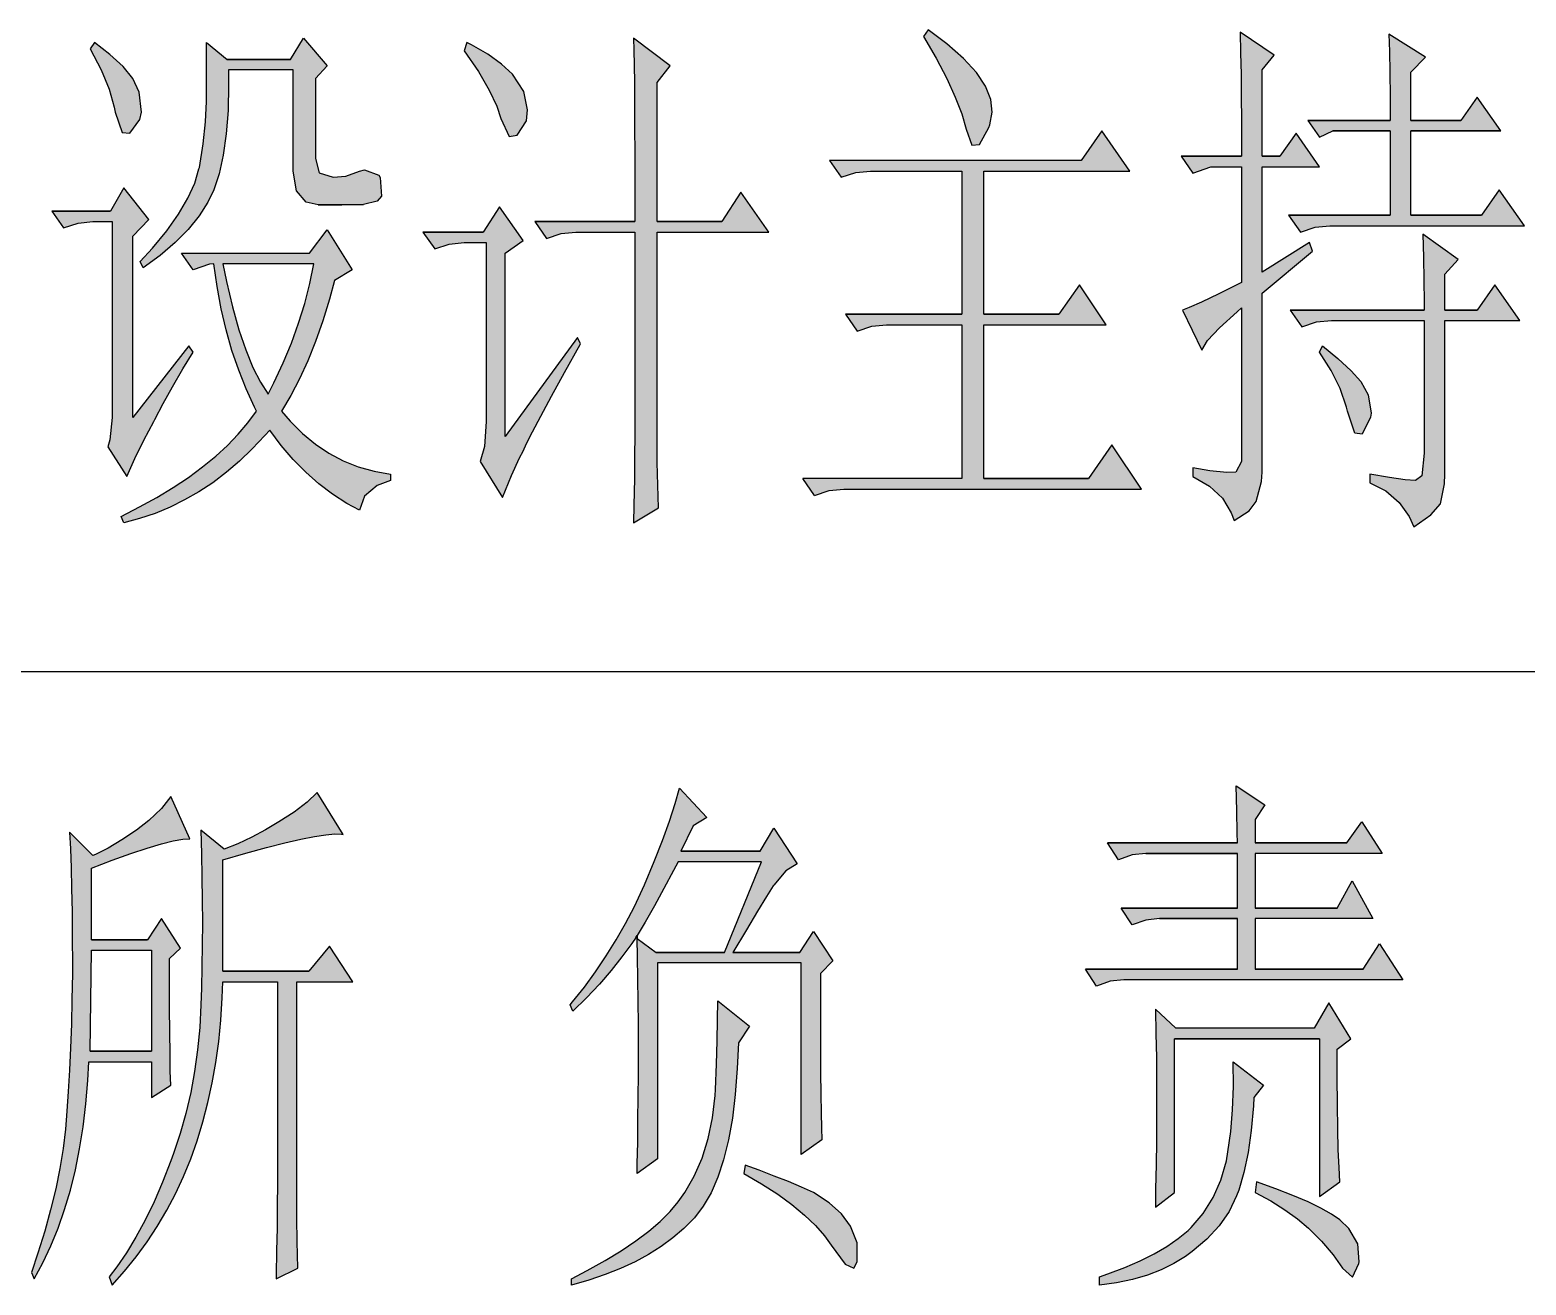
# Model space of a CAD drawing. Extents: x 575917 to 733065, y -270021 to -228021.
# Drawn here: x 716665 to 717731, y -266758 to -265864 of the extents above; entities that cross this region are included whole.
import ezdxf

# ---------------------------------------------------------------- set-up
doc = ezdxf.new("R2010")
doc.units = 0
doc.header["$LTSCALE"] = 1000
doc.header["$MEASUREMENT"] = 0
doc.layers.add('1', color=3, linetype='CONTINUOUS')

msp = doc.modelspace()

# ---------------------------------------------------------------- hatches: boundary and pattern name
at = {"layer": '1'}
h = msp.add_hatch(color=256, dxfattribs=at)
h.paths.add_polyline_path([(716743.2, -265908.6), (716738.5, -265898.7), (716731.6, -265890.3), (716722.3, -265881.7), (716711.3, -265873.2), (716708.2, -265877.7), (716716, -265892.7), (716721.8, -265906.5), (716725.4, -265919.2), (716726, -265922.7), (716730.9, -265937.2), (716736.5, -265937.7), (716743.6, -265927.9), (716744.8, -265922.7)])
h.paths.add_polyline_path([(716723.9, -266140.2), (716722.2, -266156.1), (716720.7, -266161.2), (716734.4, -266182.2), (716740.1, -266169.5), (716746.5, -266156.4), (716753.5, -266143), (716754.3, -266141.7), (716760.1, -266130.4), (716766.8, -266118.4), (716774.3, -266105.5), (716781.6, -266093.7), (716778.4, -266089.2), (716738.5, -266140.2), (716738.5, -266011.2), (716750.1, -265999.2), (716732.3, -265976.7), (716722.8, -265993.2), (716680.9, -265993.2), (716689.3, -266005.2), (716699.7, -266001.8), (716710.2, -266000.7), (716723.9, -266000.7)])
h.paths.add_polyline_path([(716785.9, -265962.6), (716782.7, -265973.4), (716777.8, -265984.1), (716771.1, -265995.4), (716762.7, -266007.3), (716752.5, -266019.7), (716743.8, -266029.2), (716745.9, -266033.7), (716758.1, -266024.8), (716768.8, -266015.7), (716778, -266006.3), (716785.8, -265996.7), (716792.1, -265986.8), (716796.3, -265978.2), (716800, -265966.6), (716802.9, -265953.3), (716805, -265938.3), (716806.4, -265921.7), (716806.8, -265903.4), (716806.7, -265892.7), (716852.9, -265892.7), (716852.9, -265964.8), (716855.2, -265978.8), (716862, -265986.8), (716870.7, -265988.7), (716903, -265988.6), (716912.6, -265986.1), (716915.8, -265982.7), (716914.7, -265969.4), (716913.7, -265967.7), (716903.5, -265963.8), (716900.1, -265964.8), (716890.2, -265968.4), (716881.2, -265969.2), (716871.3, -265966), (716868.6, -265955.7), (716868.6, -265898.7), (716877, -265889.7), (716860.2, -265870.2), (716850.8, -265885.2), (716805.7, -265885.2), (716791, -265873.2), (716791, -265889.2), (716791, -265905.3), (716791, -265915.2), (716790.4, -265929.6), (716788.8, -265945.3)])
h.paths.add_polyline_path([(716878.7, -266055.9), (716882.2, -266042.7), (716894.9, -266035.2), (716877, -266006.7), (716864.4, -266023.2), (716773.2, -266023.2), (716781.6, -266035.2), (716793.2, -266031), (716796.3, -266030.7), (716798.6, -266047), (716801.5, -266062.8), (716805, -266077.9), (716809.1, -266092.5), (716814, -266106.5), (716819.3, -266119.9), (716825.2, -266132.8), (716826.7, -266135.7), (716820.6, -266144), (716813.7, -266152.2), (716806, -266160.1), (716797.6, -266167.9), (716788.3, -266175.4), (716778.3, -266182.9), (716767.4, -266190.1), (716755.8, -266197.2), (716743.3, -266204), (716730.2, -266210.7), (716732.3, -266215.2), (716743.4, -266212.3), (716754.4, -266208.6), (716765.1, -266204.2), (716775.4, -266199), (716785.6, -266193.2), (716795.5, -266186.7), (716805.2, -266179.3), (716814.6, -266171.3), (716823.7, -266162.6), (716832.7, -266153.1), (716836.1, -266149.2), (716844.3, -266160.1), (716852.8, -266170.1), (716861.7, -266179.3), (716871.1, -266187.6), (716880.9, -266194.9), (716891.1, -266201.4), (716900.1, -266206.2), (716903.6, -266196.3), (716912.6, -266188.8), (716922.1, -266185.2), (716922.1, -266180.7), (716910.4, -266178.6), (716899.2, -266175.4), (716888.5, -266171.1), (716878.3, -266165.7), (716868.6, -266159.2), (716859.4, -266151.6), (716850.6, -266142.8), (716844.5, -266135.7), (716851.1, -266124.7), (716857.4, -266112.7), (716863.2, -266099.9), (716868.7, -266086.1), (716873.9, -266071.4)])
h.paths.add_polyline_path([(716856.7, -266073.1), (716851.5, -266087.2), (716845.7, -266101.4), (716839.1, -266115.5), (716835, -266123.7), (716829.5, -266115.1), (716824.1, -266104.6), (716819.1, -266092.1), (716814.2, -266077.8), (716809.6, -266061.5), (716805.2, -266043.4), (716802.6, -266030.7), (716867.6, -266030.7), (716864.7, -266044.8), (716861, -266059)], flags=16)
h.paths.add_polyline_path([(717001.1, -265888.5), (716991.4, -265881.5), (716979.8, -265874.8), (716976.6, -265873.2), (716974.5, -265879.2), (716984.7, -265893.9), (716992.5, -265907), (716997.9, -265918.5), (717000.8, -265927.3), (717006.7, -265940.1), (717012.3, -265939.2), (717018.9, -265928.9), (717019.7, -265921.2), (717017, -265908), (717009.1, -265895.7)])
h.paths.add_polyline_path([(716990.3, -266015.7), (716990.3, -266143.2), (716989.1, -266161), (716986, -266171.7), (717001.8, -266197.2), (717008.3, -266181.5), (717014.1, -266168.9), (717016.5, -266164.2), (717019.1, -266158.8), (717023.3, -266150.4), (717029.3, -266139.2), (717036.9, -266125.1), (717046.1, -266108.1), (717057.2, -266088.2), (717057.4, -266087.7), (717055.3, -266083.2), (717003.9, -266153.7), (717003.9, -266023.2), (717016.5, -266014.2), (716999.7, -265990.2), (716988.2, -266008.2), (716945.2, -266008.2), (716953.6, -266020.2), (716964, -266016.8), (716974.5, -266015.7)])
h.paths.add_polyline_path([(717112, -265901.7), (717121.4, -265889.7), (717095.2, -265870.2), (717095.4, -265878.6), (717095.6, -265889.2), (717095.8, -265901.8), (717095.9, -265916.5), (717096, -265933.5), (717096.1, -265952.4), (717096.2, -265973.6), (717096.2, -265996.9), (717096.2, -266000.7), (717024.9, -266000.7), (717033.2, -266012.7), (717043.7, -266009.3), (717054.2, -266008.2), (717096.2, -266008.2), (717096.2, -266141.7), (717096.1, -266153.4), (717096, -266167.4), (717095.8, -266183.9), (717095.4, -266202.8), (717095.2, -266215.2), (717113, -266204.7), (717112.5, -266188.4), (717112.1, -266172.3), (717112, -266156.6), (717112, -266149.2), (717112, -266008.2), (717191.7, -266008.2), (717171.7, -265979.8), (717158.1, -266000.7), (717112, -266000.7)])
h.paths.add_polyline_path([(717329, -265924), (717332.2, -265934.8), (717336.2, -265946.2), (717341.6, -265945.8), (717348.3, -265933.6), (717348.9, -265931.7), (717350.6, -265922.9), (717349.6, -265913.8), (717345.8, -265904.3), (717339.4, -265894.6), (717330.2, -265884.5), (717318.4, -265874.2), (717305, -265864.2), (717301.7, -265868.8), (717310.7, -265884.4), (717318.3, -265898.8), (717324.3, -265912)])
h.paths.add_polyline_path([(717448.6, -265964.8), (717428.7, -265936.2), (717414, -265957.3), (717234.7, -265957.3), (717243, -265969.2), (717253.5, -265965.8), (717264, -265964.8), (717329.1, -265964.8), (717329.1, -266066.7), (717246.2, -266066.7), (717254.6, -266078.7), (717265, -266075.2), (717275.5, -266074.2), (717329.1, -266074.2), (717329.1, -266183.7), (717215.8, -266183.7), (717224.1, -266195.7), (717234.6, -266192.2), (717245.1, -266191.2), (717457, -266191.2), (717436, -266159.7), (717419.2, -266183.7), (717344.7, -266183.7), (717344.7, -266074.2), (717431.8, -266074.2), (717412.9, -266045.7), (717398.2, -266066.7), (717344.7, -266066.7), (717344.7, -265964.8)])
h.paths.add_polyline_path([(717543, -265892.7), (717551.4, -265882.2), (717527.3, -265865.7), (717527.6, -265880.6), (717527.9, -265896), (717528.1, -265911.8), (717528.2, -265928.2), (717528.3, -265945), (717528.3, -265954.2), (717485.3, -265954.2), (717493.7, -265966.2), (717506.3, -265961.7), (717528.3, -265961.7), (717528.3, -266044.2), (717512.1, -266052.2), (717499.7, -266058.2), (717491, -266062), (717486.3, -266063.7), (717500, -266092.2), (717504.1, -266085.4), (717512.5, -266076.3), (717525.2, -266064.9), (717528.3, -266062.2), (717528.3, -266171.7), (717524.1, -266179.2), (717517.7, -266179.5), (717505.8, -266178.2), (717493.7, -266176.2), (717493.7, -266182.2), (717505.5, -266189.1), (717514.6, -266197.7), (717521, -266208.1), (717523.1, -266213.7), (717533.7, -266206.8), (717538.8, -266200.2), (717542.6, -266185.9), (717543, -266179.2), (717543, -266051.7), (717578.7, -266021.7), (717576.6, -266015.7), (717543, -266036.7), (717543, -265961.7), (717583.9, -265961.7), (717567.1, -265937.7), (717555.6, -265954.2), (717543, -265954.2)])
h.paths.add_polyline_path([(717634.2, -265928.7), (717575.5, -265928.7), (717583.9, -265940.7), (717593.3, -265936.2), (717634.2, -265936.2), (717634.2, -265996.2), (717561.8, -265996.2), (717570.3, -266008.2), (717580.7, -266004.7), (717591.2, -266003.7), (717729.7, -266003.7), (717711.8, -265978.2), (717699.3, -265996.2), (717648.9, -265996.2), (717648.9, -265936.2), (717712.9, -265936.2), (717696.1, -265912.2), (717684.5, -265928.7), (717648.9, -265928.7), (717648.9, -265894.2), (717659.4, -265883.7), (717633.2, -265867.2), (717633.6, -265879.5), (717634, -265894.3), (717634.2, -265911.8)])
h.paths.add_polyline_path([(717673.1, -266071.2), (717726.5, -266071.2), (717708.7, -266045.7), (717696.1, -266063.7), (717673.1, -266063.7), (717673.1, -266038.2), (717682.5, -266027.7), (717657.3, -266009.7), (717657.8, -266026.4), (717658.2, -266042.4), (717658.3, -266058), (717658.3, -266063.7), (717562.9, -266063.7), (717571.3, -266075.7), (717581.7, -266072.2), (717592.3, -266071.2), (717658.3, -266071.2), (717658.3, -266165.7), (717656.7, -266181.9), (717652.1, -266185.2), (717644.9, -266184.6), (717633.6, -266183.1), (717619.6, -266180.7), (717619.6, -266186.7), (717631.1, -266192.6), (717640.5, -266200.7), (717647.6, -266210.8), (717651, -266218.2), (717663, -266209.6), (717669.9, -266201.9), (717672.8, -266187.6), (717673.1, -266180.7)])
h.paths.add_polyline_path([(717618.5, -266124), (717613.2, -266114.7), (717606.3, -266107), (717596.9, -266098.2), (717586, -266089.2), (717583.9, -266093.7), (717592.1, -266106.8), (717598.5, -266119.7), (717603, -266132.8), (717603.8, -266135.7), (717608.9, -266151.5), (717614.3, -266152.2), (717620.2, -266140.1), (717620.6, -266137.2)], flags=17)
h.paths.add_polyline_path([(717872.9, -265944.2), (717873.4, -265936.2), (717875.3, -265955.6), (717877.4, -265973.8), (717879.6, -265990.9), (717881.8, -266006.9), (717884.3, -266021.7), (717886.7, -266035.5), (717889.3, -266048.1), (717891.2, -266056.2), (717895.1, -266071.3), (717899.4, -266085.9), (717904.3, -266100.2), (717909.8, -266113.9), (717915.9, -266127.3), (717921.6, -266138.7), (717928.3, -266151.2), (717935.4, -266163.1), (717943, -266174.6), (717951.2, -266185.6), (717959.8, -266195.9), (717967.8, -266204.7), (717974.3, -266194.2), (717983.3, -266187.3), (717994.8, -266184), (717997.1, -266183.7), (717997.1, -266176.2), (717987.1, -266173.3), (717977.3, -266168.5), (717967.8, -266162), (717958.5, -266153.6), (717949.4, -266143.4), (717940.6, -266131.4), (717940.5, -266131.2), (717933.1, -266120.2), (717926.2, -266108.6), (717919.8, -266096.1), (717913.8, -266082.9), (717908.4, -266068.9), (717903.5, -266054.1), (717899, -266038.6), (717898.5, -266036.7), (717895.2, -266023.5), (717892.2, -266009.6), (717889.4, -265995.2), (717886.9, -265980.1), (717884.6, -265964.4), (717882.6, -265948.1), (717880.8, -265931.2), (717879.4, -265913.7), (717878.6, -265903.2), (717888.1, -265888.2), (717857.6, -265868.8), (717857.6, -265884.6), (717857.2, -265900.5), (717856.7, -265916.5), (717856, -265932.4), (717855.2, -265948.3), (717854.1, -265964.2), (717852.8, -265980.2), (717851.4, -265996.1), (717850.3, -266006.7), (717848.2, -266024.1), (717845.6, -266040.7), (717842.5, -266056.5), (717838.9, -266071.6), (717834.8, -266085.9), (717830.3, -266099.5), (717825.1, -266112.3), (717819.9, -266123.7), (717813.7, -266135.3), (717806.7, -266146.5), (717799.3, -266157.3), (717791.2, -266167.7), (717782.6, -266177.7), (717773.3, -266187.3), (717763.4, -266196.4), (717753, -266205.2), (717751.7, -266206.2), (717754.8, -266212.2), (717765.3, -266204.9), (717775.3, -266197), (717784.8, -266188.6), (717794, -266179.7), (717802.7, -266170.1), (717811, -266160), (717818.9, -266149.4), (717824.1, -266141.7), (717832, -266128.8), (717839.1, -266115.6), (717845.3, -266102.3), (717850.7, -266088.7), (717855.3, -266075), (717859.1, -266061), (717860.8, -266053.2), (717863, -266040.6), (717865, -266027), (717866.9, -266012.4), (717868.6, -265996.9), (717870.2, -265980.3), (717871.6, -265962.7)])
h = msp.add_hatch(color=256, dxfattribs=at)
h.paths.add_polyline_path([(716764.7, -266539.9), (716764.7, -266525.7), (716772.5, -266518.2), (716758.9, -266497.2), (716749.1, -266512.2), (716709.2, -266512.2), (716709.2, -266461.2), (716723.9, -266455.6), (716737.1, -266450.8), (716748.8, -266446.9), (716758.9, -266443.9), (716767.4, -266441.8), (716774.3, -266440.6), (716779.3, -266440.3), (716765.6, -266410.2), (716759, -266418.8), (716750.1, -266427.3), (716741.3, -266434.2), (716730.8, -266441.1), (716721, -266446.9), (716712, -266451.4), (716710.1, -266452.3), (716693.6, -266435.7), (716694.2, -266447.5), (716694.6, -266460.9), (716695, -266475.8), (716695.3, -266492.3), (716695.5, -266510.5), (716695.6, -266530.3), (716695.6, -266536.2), (716695.2, -266554.8), (716694.8, -266572.4), (716694.2, -266589.2), (716693.4, -266605.1), (716692.6, -266620.2), (716691.7, -266634.4), (716690.7, -266647.2), (716689, -266660.9), (716686.6, -266675.1), (716683.7, -266689.6), (716680, -266704.5), (716675.8, -266719.9), (716670.9, -266735.5), (716666.3, -266749.2), (716668.3, -266753.7), (716674.5, -266742.3), (716680.2, -266730.2), (716685.4, -266717.6), (716690, -266704.3), (716694.2, -266690.5), (716697.7, -266676.1), (716700.7, -266661.1), (716703.2, -266645.4), (716705.1, -266629.2), (716706.6, -266612.4), (716707.3, -266599.2), (716752, -266599.2), (716752, -266624.7), (716765.6, -266615.7), (716765.3, -266605.8), (716765.1, -266593.3), (716764.9, -266578.2), (716764.8, -266560.4)])
h.paths.add_polyline_path([(716709.2, -266519.7), (716752, -266519.7), (716752, -266591.7), (716708.2, -266591.7)], flags=16)
h.paths.add_polyline_path([(716802.7, -266455.2), (716819.1, -266450.5), (716833.8, -266446.5), (716846.8, -266443.3), (716858.2, -266440.7), (716868, -266438.7), (716876, -266437.5), (716882.4, -266436.9), (716888.2, -266437), (716869.9, -266407.3), (716862.8, -266414.3), (716853.6, -266421.4), (716842.6, -266428.2), (716833.2, -266434), (716823.4, -266439.2), (716813.4, -266443.8), (716803.7, -266447.7), (716787.1, -266434.2), (716787.5, -266451.1), (716787.8, -266467.6), (716788, -266484), (716788.1, -266500.1), (716788, -266515.9), (716787.7, -266531.5), (716787.4, -266546.8), (716787.1, -266558.7), (716786.2, -266574.8), (716784.7, -266590.6), (716782.6, -266606), (716779.9, -266621.1), (716776.4, -266635.9), (716772.3, -266650.3), (716767.6, -266664.4), (716765.6, -266669.7), (716759.8, -266684.8), (716753.7, -266698.9), (716747.4, -266712), (716740.8, -266724.1), (716734.1, -266735.2), (716727.2, -266745.3), (716721.8, -266752.2), (716723.8, -266758.2), (716732.6, -266748.3), (716740.9, -266738.1), (716748.7, -266727.4), (716755.9, -266716.4), (716762.7, -266704.9), (716768.9, -266693.1), (716774.6, -266680.9), (716779.8, -266668.3), (716784.4, -266655.4), (716788.5, -266642), (716792.1, -266628.2), (716795.2, -266614.2), (716797.8, -266599.6), (716799.8, -266584.7), (716801.3, -266569.4), (716802.3, -266553.7), (716802.7, -266542.2), (716841.7, -266542.2), (716841.7, -266671.2), (716841.6, -266686.1), (716841.5, -266701.4), (716841.3, -266717.4), (716841, -266733.9), (716840.7, -266751), (716840.6, -266753.7), (716856.2, -266746.2), (716855.7, -266727.1), (716855.4, -266710.6), (716855.3, -266696.7), (716855.3, -266692.2), (716855.3, -266542.2), (716895.2, -266542.2), (716878.6, -266516.8), (716864, -266534.7), (716802.7, -266534.7)])
h.paths.add_polyline_path([(717112.4, -266528.7), (717214.6, -266528.7), (717214.6, -266665.2), (717229.3, -266654.7), (717229, -266646.2), (717228.8, -266635.4), (717228.6, -266622.3), (717228.5, -266606.8), (717228.4, -266588.9), (717228.3, -266568.7), (717228.3, -266546.1), (717228.3, -266536.2), (717237.1, -266527.3), (717223.4, -266506.3), (717213.7, -266521.2), (717166, -266521.2), (717175.6, -266505.1), (717183.5, -266491.9), (717190, -266481.4), (717194.7, -266473.9), (717195.1, -266473.3), (717203.7, -266463.1), (717211.7, -266458.2), (717195.1, -266432.7), (717185.4, -266449.2), (717128.9, -266449.2), (717137.7, -266431.2), (717147.4, -266425.2), (717127.9, -266404.2), (717124.8, -266415.3), (717120.8, -266427.8), (717115.8, -266441.5), (717109.9, -266456.6), (717103, -266473.1), (717101.6, -266476.2), (717095.8, -266488.5), (717089.5, -266500.6), (717082.8, -266512.4), (717075.7, -266523.8), (717068.1, -266535), (717060.2, -266545.9), (717051.8, -266556.5), (717050, -266558.7), (717052, -266563.2), (717061.8, -266553.5), (717070.9, -266543.9), (717079.3, -266534.2), (717087, -266524.5), (717094.1, -266514.8), (717097, -266510.3), (717103.4, -266499.7), (717110.1, -266488), (717116.9, -266475.7), (717123.8, -266462.8), (717127, -266456.7), (717186.4, -266456.7), (717160.1, -266521.2), (717111.4, -266521.2), (717097.8, -266511.4), (717098.1, -266524.5), (717098.4, -266540.1), (717098.6, -266556.1), (717098.7, -266572.4), (717098.8, -266589), (717098.8, -266591.7), (717098.7, -266608.1), (717098.6, -266624.4), (717098.4, -266640.4), (717098.2, -266656.3), (717097.9, -266671.9), (717097.7, -266678.7), (717112.4, -266668.2)])
h.paths.add_polyline_path([(717159.4, -266668.9), (717162.9, -266654.8), (717165.6, -266639.4), (717167.7, -266622.4), (717169.1, -266604), (717169.9, -266585.7), (717177.7, -266573.7), (717155.2, -266555.7), (717155.1, -266569.2), (717154.8, -266584.3), (717154.3, -266600.9), (717153.5, -266618.9), (717153.3, -266623.2), (717151.5, -266639.1), (717148.4, -266653.9), (717144.1, -266667.7), (717138.5, -266680.7), (717131.8, -266692.2), (717127.1, -266699), (717121.2, -266705.9), (717114.2, -266712.8), (717106.1, -266719.7), (717096.9, -266726.7), (717086.4, -266733.7), (717074.9, -266740.7), (717062.3, -266747.8), (717051.1, -266753.7), (717051.1, -266758.2), (717063.3, -266754.7), (717075, -266750.7), (717086, -266746.3), (717096.3, -266741.6), (717105.9, -266736.3), (717114.9, -266730.6), (717123.3, -266724.5), (717131, -266717.9), (717138.7, -266710.2), (717144.9, -266702), (717150.4, -266692.5), (717155.2, -266681.4)])
h.paths.add_polyline_path([(717234.5, -266699.5), (717223.4, -266692.2), (717214.9, -266688.4), (717205.6, -266684.5), (717195.5, -266680.5), (717184.6, -266676.4), (717174.7, -266672.7), (717173.8, -266678.7), (717186.4, -266686.1), (717197.9, -266693.5), (717208, -266700.9), (717217, -266708.3), (717224.8, -266715.7), (717231.3, -266723.1), (717236.1, -266729.7), (717245.9, -266743.2), (717252.2, -266746.1), (717254.6, -266741.7), (717254.6, -266728.2), (717249.7, -266716.2), (717243.3, -266707.5)])
h.paths.add_polyline_path([(717519.4, -266705.7), (717524.8, -266694.6), (717526.3, -266690.7), (717530, -266678.1), (717533, -266663.8), (717535.2, -266648), (717536.7, -266630.5), (717537, -266624.7), (717543.8, -266615.7), (717522.4, -266599.2), (717522.5, -266616.8), (717521.9, -266633.3), (717520.6, -266648.8), (717518.6, -266663.3), (717517.5, -266669.7), (717513.6, -266683.4), (717508, -266695.8), (717500.9, -266707.1), (717492.3, -266717.2), (717490.3, -266719.2), (717483.2, -266725.1), (717475.1, -266730.7), (717466.1, -266735.9), (717456.1, -266741), (717445.1, -266745.7), (717433.1, -266750.2), (717427, -266752.2), (717427, -266758.2), (717439.1, -266756.5), (717450.6, -266754.1), (717461.2, -266751.1), (717471, -266747.4), (717480.1, -266742.9), (717488.3, -266737.8), (717493.2, -266734.2), (717503.6, -266725.5), (717512.4, -266716)])
h.paths.add_polyline_path([(717598.3, -266711.7), (717592.4, -266707.6), (717584.8, -266703.4), (717575.7, -266698.9), (717564.9, -266694.3), (717552.6, -266689.6), (717538.9, -266684.7), (717538, -266692.2), (717549.1, -266698.3), (717559.1, -266704.6), (717568.1, -266711), (717575.9, -266717.7), (717576, -266717.7), (717585.3, -266727), (717593.5, -266736.6), (717600.3, -266746.2), (717607.4, -266752.6), (717611.8, -266742.8), (717612, -266741.7), (717611, -266728.9), (717604.8, -266717.9)])
h.paths.add_polyline_path([(717596.4, -266590.2), (717606.1, -266582.7), (717590.5, -266557.2), (717579.9, -266575.2), (717481.5, -266575.2), (717466.9, -266561.7), (717467.3, -266579.3), (717467.6, -266596), (717467.8, -266611.5), (717467.8, -266625.9), (717467.8, -266627.7), (717467.8, -266641.2), (717467.7, -266656), (717467.4, -266672.2), (717467.1, -266689.8), (717466.9, -266702.7), (717480.5, -266692.2), (717480.5, -266582.7), (717583.8, -266582.7), (717583.8, -266695.2), (717598.3, -266684.7), (717597.8, -266674.4), (717597.2, -266661.8), (717596.9, -266646.9), (717596.6, -266629.7), (717596.4, -266610.1)])
h.paths.add_polyline_path([(717538, -266450.8), (717628.5, -266450.8), (717613.9, -266428.2), (717603.2, -266443.2), (717538, -266443.2), (717538, -266426.7), (717544.8, -266416.2), (717524.4, -266402.7), (717524.9, -266420.5), (717525.2, -266436), (717525.3, -266443.2), (717432.8, -266443.2), (717440.6, -266455.2), (717450.3, -266451.8), (717460, -266450.8), (717525.3, -266450.8), (717525.3, -266489.7), (717442.5, -266489.7), (717450.3, -266501.7), (717460, -266498.2), (717469.8, -266497.2), (717525.3, -266497.2), (717525.3, -266533.2), (717417.2, -266533.2), (717425, -266545.2), (717434.7, -266541.7), (717444.5, -266540.7), (717643.2, -266540.7), (717626.6, -266515.2), (717614.9, -266533.2), (717538, -266533.2), (717538, -266497.2), (717621.7, -266497.2), (717607.1, -266470.2), (717596.4, -266489.7), (717538, -266489.7)])
h.paths.add_polyline_path([(717878.6, -266443.2), (717888.1, -266428.2), (717857.6, -266408.8), (717857.6, -266424.6), (717857.2, -266440.5), (717856.7, -266456.5), (717856, -266472.4), (717855.2, -266488.3), (717854.1, -266504.2), (717852.8, -266520.2), (717851.4, -266536.1), (717850.3, -266546.7), (717848.2, -266564.1), (717845.6, -266580.7), (717842.5, -266596.5), (717838.9, -266611.6), (717834.8, -266625.9), (717830.3, -266639.5), (717825.1, -266652.3), (717819.9, -266663.7), (717813.7, -266675.3), (717806.7, -266686.5), (717799.3, -266697.3), (717791.2, -266707.7), (717782.6, -266717.7), (717773.3, -266727.3), (717763.4, -266736.4), (717753, -266745.2), (717751.7, -266746.2), (717754.8, -266752.2), (717765.3, -266744.9), (717775.3, -266737), (717784.8, -266728.6), (717794, -266719.7), (717802.7, -266710.1), (717811, -266700), (717818.9, -266689.4), (717824.1, -266681.7), (717832, -266668.8), (717839.1, -266655.6), (717845.3, -266642.3), (717850.7, -266628.7), (717855.3, -266615), (717859.1, -266601), (717860.8, -266593.2), (717863, -266580.6), (717865, -266567), (717866.9, -266552.4), (717868.6, -266536.9), (717870.2, -266520.3), (717871.6, -266502.7), (717872.9, -266484.2), (717873.4, -266476.2), (717875.3, -266495.6), (717877.4, -266513.8), (717879.6, -266530.9), (717881.8, -266546.9), (717884.3, -266561.7), (717886.7, -266575.5), (717889.3, -266588.1), (717891.2, -266596.2), (717895.1, -266611.3), (717899.4, -266625.9), (717904.3, -266640.2), (717909.8, -266653.9), (717915.9, -266667.3), (717921.6, -266678.7), (717928.3, -266691.2), (717935.4, -266703.1), (717943, -266714.6), (717951.2, -266725.6), (717959.8, -266735.9), (717967.8, -266744.7), (717974.3, -266734.2), (717983.3, -266727.3), (717994.8, -266724), (717997.1, -266723.7), (717997.1, -266716.2), (717987.1, -266713.3), (717977.3, -266708.5), (717967.8, -266702), (717958.5, -266693.6), (717949.4, -266683.4), (717940.6, -266671.4), (717940.5, -266671.2), (717933.1, -266660.2), (717926.2, -266648.6), (717919.8, -266636.1), (717913.8, -266622.9), (717908.4, -266608.9), (717903.5, -266594.1), (717899, -266578.6), (717898.5, -266576.7), (717895.2, -266563.5), (717892.2, -266549.6), (717889.4, -266535.2), (717886.9, -266520.1), (717884.6, -266504.4), (717882.6, -266488.1), (717880.8, -266471.2), (717879.4, -266453.7)])

# ---------------------------------------------------------------- linework, layer by layer
for p, q in [((717634.2, -265936.2), (717593.3, -265936.2)), ((717506.3, -265961.7), (717528.3, -265961.7)), ((717264, -265964.8), (717329.1, -265964.8)), ((717054.2, -266008.2), (717096.2, -266008.2)), ((717275.5, -266074.2), (717329.1, -266074.2)), ((717592.3, -266071.2), (717658.3, -266071.2)), ((717224.1, -266195.7), (717215.8, -266183.7)), ((717329.1, -266183.7), (717215.8, -266183.7)), ((716585.4, -266321.2), (721265.4, -266321.2))]:
    msp.add_line(p, q, dxfattribs=at)
for points in [[(717332.2, -265934.8), (717336.2, -265946.2), (717341.6, -265945.8), (717348.3, -265933.6), (717348.9, -265931.7), (717350.6, -265922.9), (717349.6, -265913.8), (717345.8, -265904.3), (717339.4, -265894.6), (717330.2, -265884.5), (717318.4, -265874.2), (717305, -265864.2), (717301.7, -265868.8), (717310.7, -265884.4), (717318.3, -265898.8), (717324.3, -265912), (717329, -265924)], [(717523.1, -266213.7), (717533.7, -266206.8), (717538.8, -266200.2), (717542.6, -266185.9), (717543, -266179.2), (717543, -266051.7), (717578.7, -266021.7), (717576.6, -266015.7), (717543, -266036.7), (717543, -265961.7), (717583.9, -265961.7), (717567.1, -265937.7), (717555.6, -265954.2), (717543, -265954.2), (717555.6, -265954.2), (717543, -265954.2), (717543, -265892.7), (717551.4, -265882.2), (717527.3, -265865.7), (717527.6, -265880.6), (717527.9, -265896), (717528.1, -265911.8), (717528.2, -265928.2), (717528.3, -265945), (717528.3, -265954.2), (717485.3, -265954.2), (717528.3, -265954.2), (717485.3, -265954.2), (717485.3, -265954.2), (717493.7, -265966.2), (717506.3, -265961.7), (717528.3, -265961.7), (717528.3, -266044.2), (717512.1, -266052.2), (717499.7, -266058.2), (717491, -266062), (717486.3, -266063.7), (717500, -266092.2), (717504.1, -266085.4), (717512.5, -266076.3), (717525.2, -266064.9), (717528.3, -266062.2), (717528.3, -266171.7), (717524.1, -266179.2), (717517.7, -266179.5), (717517.7, -266179.5), (717505.8, -266178.2), (717493.7, -266176.2), (717493.7, -266182.2), (717505.5, -266189.1), (717514.6, -266197.7), (717521, -266208.1)], [(717648.9, -265936.2), (717712.9, -265936.2), (717648.9, -265936.2), (717712.9, -265936.2), (717648.9, -265936.2), (717712.9, -265936.2), (717696.1, -265912.2), (717684.5, -265928.7), (717648.9, -265928.7), (717684.5, -265928.7), (717648.9, -265928.7), (717648.9, -265894.2), (717659.4, -265883.7), (717633.2, -265867.2), (717633.6, -265879.5), (717634, -265894.3), (717634.2, -265911.8), (717634.2, -265928.7), (717575.5, -265928.7), (717634.2, -265928.7), (717575.5, -265928.7), (717575.5, -265928.7), (717583.9, -265940.7), (717593.3, -265936.2), (717634.2, -265936.2), (717634.2, -265996.2), (717561.8, -265996.2), (717634.2, -265996.2), (717561.8, -265996.2), (717561.8, -265996.2), (717570.3, -266008.2), (717580.7, -266004.7), (717591.2, -266003.7), (717729.7, -266003.7), (717711.8, -265978.2), (717699.3, -265996.2), (717648.9, -265996.2), (717699.3, -265996.2), (717648.9, -265996.2)], [(716730.9, -265937.2), (716736.5, -265937.7), (716743.6, -265927.9), (716744.8, -265922.7), (716743.2, -265908.6), (716738.5, -265898.7), (716731.6, -265890.3), (716722.3, -265881.7), (716711.3, -265873.2), (716708.2, -265877.7), (716716, -265892.7), (716721.8, -265906.5), (716725.4, -265919.2), (716726, -265922.7)], [(716806.7, -265892.7), (716806.8, -265903.4), (716806.4, -265921.7), (716805, -265938.3), (716802.9, -265953.3), (716800, -265966.6), (716796.3, -265978.2), (716792.1, -265986.8), (716785.8, -265996.7), (716778, -266006.3), (716768.8, -266015.7), (716758.1, -266024.8), (716745.9, -266033.7), (716743.8, -266029.2), (716752.5, -266019.7), (716762.7, -266007.3), (716771.1, -265995.4), (716777.8, -265984.1), (716782.7, -265973.4), (716785.7, -265963.2), (716786, -265962.2), (716788.8, -265945.3), (716790.4, -265929.6), (716791, -265915.2), (716791, -265905.3), (716791, -265889.2), (716791, -265873.2), (716805.7, -265885.2), (716850.8, -265885.2), (716805.7, -265885.2), (716850.8, -265885.2), (716860.2, -265870.2), (716877, -265889.7), (716868.6, -265898.7), (716868.6, -265955.7), (716871.3, -265966), (716881.2, -265969.2), (716890.2, -265968.4), (716900.1, -265964.8), (716903.5, -265963.8), (716913.7, -265967.7), (716914.7, -265969.4), (716915.8, -265982.7), (716912.6, -265986.1), (716903, -265988.6), (716870.7, -265988.7), (716887.5, -265988.7), (716903, -265988.6), (716870.7, -265988.7), (716862, -265986.8), (716855.2, -265978.8), (716852.9, -265964.8), (716852.9, -265892.7)], [(717000.8, -265927.3), (717006.7, -265940.1), (717012.3, -265939.2), (717018.9, -265928.9), (717019.7, -265921.2), (717017, -265908), (717009.1, -265895.7), (717001.1, -265888.5), (716991.4, -265881.5), (716979.8, -265874.8), (716976.6, -265873.2), (716974.5, -265879.2), (716984.7, -265893.9), (716992.5, -265907), (716997.9, -265918.5)], [(717095.2, -265870.2), (717095.4, -265878.6), (717095.6, -265889.2), (717095.8, -265901.8), (717095.9, -265916.5), (717096, -265933.5), (717096.1, -265952.4), (717096.2, -265973.6), (717096.2, -265996.9), (717096.2, -266000.7), (717024.9, -266000.7), (717096.2, -266000.7), (717024.9, -266000.7), (717024.9, -266000.7), (717033.2, -266012.7), (717043.7, -266009.3), (717054.2, -266008.2), (717096.2, -266008.2), (717096.2, -266141.7), (717096.1, -266153.4), (717096, -266167.4), (717095.8, -266183.9), (717095.4, -266202.8), (717095.2, -266215.2), (717113, -266204.7), (717112.5, -266188.4), (717112.1, -266172.3), (717112, -266156.6), (717112, -266149.2), (717112, -266008.2), (717191.7, -266008.2), (717171.7, -265979.8), (717158.1, -266000.7), (717112, -266000.7), (717158.1, -266000.7), (717112, -266000.7), (717112, -265901.7), (717121.4, -265889.7)], [(716746.5, -266156.4), (716753.5, -266143), (716754.3, -266141.7), (716760.1, -266130.4), (716766.8, -266118.4), (716774.3, -266105.5), (716781.6, -266093.7), (716778.4, -266089.2), (716738.5, -266140.2), (716738.5, -266011.2), (716750.1, -265999.2), (716732.3, -265976.7), (716722.8, -265993.2), (716680.9, -265993.2), (716722.8, -265993.2), (716680.9, -265993.2), (716680.9, -265993.2), (716689.3, -266005.2), (716699.7, -266001.8), (716710.2, -266000.7), (716723.9, -266000.7), (716723.9, -266140.2), (716723.9, -266140.2), (716722.2, -266156.1), (716720.7, -266161.2), (716734.4, -266182.2), (716740.1, -266169.5)], [(716988.2, -266008.2), (716945.2, -266008.2), (716988.2, -266008.2), (716945.2, -266008.2), (716953.6, -266020.2), (716964, -266016.8), (716974.5, -266015.7), (716990.3, -266015.7), (716990.3, -266143.2), (716989.1, -266161), (716986, -266171.7), (717001.8, -266197.2), (717008.3, -266181.5), (717014.1, -266168.9), (717016.5, -266164.2), (717019.1, -266158.8), (717023.3, -266150.4), (717029.3, -266139.2), (717036.9, -266125.1), (717046.1, -266108.1), (717057.2, -266088.2), (717057.4, -266087.7), (717055.3, -266083.2), (717003.9, -266153.7), (717003.9, -266023.2), (717016.5, -266014.2), (716999.7, -265990.2)], [(716859.4, -266151.6), (716868.6, -266159.2), (716878.3, -266165.7), (716888.5, -266171.1), (716899.2, -266175.4), (716910.4, -266178.6), (716922.1, -266180.7), (716922.1, -266185.2), (716912.6, -266188.8), (716903.6, -266196.3), (716900.1, -266206.2), (716891.1, -266201.4), (716880.9, -266194.9), (716871.1, -266187.6), (716861.7, -266179.3), (716852.8, -266170.1), (716844.3, -266160.1), (716836.1, -266149.2), (716832.7, -266153.1), (716823.7, -266162.6), (716814.6, -266171.3), (716805.2, -266179.3), (716795.5, -266186.7), (716785.6, -266193.2), (716775.4, -266199), (716765.1, -266204.2), (716754.4, -266208.6), (716743.4, -266212.3), (716732.3, -266215.2), (716730.2, -266210.7), (716743.3, -266204), (716755.8, -266197.2), (716767.4, -266190.1), (716778.3, -266182.9), (716788.3, -266175.4), (716797.6, -266167.9), (716806, -266160.1), (716813.7, -266152.2), (716820.6, -266144), (716826.7, -266135.7), (716825.2, -266132.8), (716819.3, -266119.9), (716814, -266106.5), (716809.1, -266092.5), (716805, -266077.9), (716801.5, -266062.8), (716798.6, -266047), (716796.3, -266030.7), (716793.2, -266031), (716781.6, -266035.2), (716773.2, -266023.2), (716864.4, -266023.2), (716877, -266006.7), (716894.9, -266035.2), (716882.2, -266042.7), (716878.7, -266055.9), (716873.9, -266071.4), (716868.7, -266086.1), (716863.2, -266099.9), (716857.4, -266112.7), (716851.1, -266124.7), (716844.5, -266135.7), (716850.6, -266142.8)], [(717669.9, -266201.7), (717672.8, -266187.6), (717673.1, -266180.7), (717673.1, -266071.2), (717726.5, -266071.2), (717708.7, -266045.7), (717696.1, -266063.7), (717673.1, -266063.7), (717696.1, -266063.7), (717673.1, -266063.7), (717673.1, -266038.2), (717682.5, -266027.7), (717657.3, -266009.7), (717657.8, -266026.4), (717658.2, -266042.4), (717658.3, -266058), (717658.3, -266063.7), (717562.9, -266063.7), (717658.3, -266063.7), (717562.9, -266063.7), (717562.9, -266063.7), (717571.3, -266075.7), (717581.7, -266072.2), (717592.3, -266071.2), (717658.3, -266071.2), (717658.3, -266165.7), (717656.7, -266181.9), (717652.1, -266185.2), (717644.9, -266184.6), (717633.6, -266183.1), (717619.6, -266180.7), (717619.6, -266186.7), (717631.1, -266192.6), (717640.5, -266200.7), (717647.6, -266210.8), (717651, -266218.2), (717663, -266209.6), (717669.9, -266201.8)], [(716829.5, -266115.1), (716835, -266123.7), (716839.1, -266115.5), (716845.7, -266101.4), (716851.5, -266087.2), (716856.7, -266073.1), (716861, -266059), (716864.7, -266044.8), (716867.6, -266030.7), (716802.6, -266030.7), (716805.2, -266043.4), (716809.6, -266061.5), (716814.2, -266077.8), (716819.1, -266092.1), (716824.1, -266104.6)], [(717603, -266132.8), (717598.5, -266119.7), (717592.1, -266106.8), (717583.9, -266093.7), (717586, -266089.2), (717596.9, -266098.2), (717606.3, -266107), (717613.2, -266114.7), (717618.5, -266124), (717620.6, -266137.2), (717620.2, -266140.1), (717614.3, -266152.2), (717608.9, -266151.5), (717603.8, -266135.7)], [(716694.2, -266690.5), (716697.7, -266676.1), (716700.7, -266661.1), (716703.2, -266645.4), (716705.1, -266629.2), (716706.6, -266612.4), (716707.3, -266599.2), (716752, -266599.2), (716752, -266624.7), (716765.6, -266615.7), (716765.3, -266605.8), (716765.1, -266593.3), (716764.9, -266578.2), (716764.8, -266560.4), (716764.7, -266539.9), (716764.7, -266525.7), (716772.5, -266518.2), (716758.9, -266497.2), (716749.1, -266512.2), (716709.2, -266512.2), (716749.1, -266512.2), (716709.2, -266512.2), (716709.2, -266461.2), (716723.9, -266455.6), (716737.1, -266450.8), (716748.8, -266446.9), (716758.9, -266443.9), (716767.4, -266441.8), (716774.3, -266440.6), (716779.3, -266440.3), (716765.6, -266410.2), (716759, -266418.8), (716750.1, -266427.3), (716741.3, -266434.2), (716730.8, -266441.1), (716721, -266446.9), (716712, -266451.4), (716710.1, -266452.3), (716693.6, -266435.7), (716694.2, -266447.5), (716694.6, -266460.9), (716695, -266475.8), (716695.3, -266492.3), (716695.5, -266510.5), (716695.6, -266530.3), (716695.6, -266536.2), (716695.2, -266554.8), (716694.8, -266572.4), (716694.2, -266589.2), (716693.4, -266605.1), (716692.6, -266620.2), (716691.7, -266634.4), (716690.7, -266647.2), (716689, -266660.9), (716686.6, -266675.1), (716683.7, -266689.6), (716680, -266704.5), (716675.8, -266719.9), (716670.9, -266735.5), (716666.3, -266749.2), (716668.3, -266753.7), (716674.5, -266742.3), (716680.2, -266730.2), (716685.4, -266717.6), (716690, -266704.3)], [(716840.6, -266753.7), (716856.2, -266746.2), (716855.7, -266727.1), (716855.4, -266710.6), (716855.3, -266696.7), (716855.3, -266692.2), (716855.3, -266542.2), (716895.2, -266542.2), (716878.6, -266516.8), (716864, -266534.7), (716802.7, -266534.7), (716864, -266534.7), (716802.7, -266534.7), (716802.7, -266455.2), (716819.1, -266450.5), (716833.8, -266446.5), (716846.8, -266443.3), (716858.2, -266440.7), (716868, -266438.7), (716876, -266437.5), (716882.4, -266436.9), (716887.1, -266437), (716888.3, -266437.2), (716869.9, -266407.3), (716862.8, -266414.3), (716853.6, -266421.4), (716842.6, -266428.2), (716833.2, -266434), (716823.4, -266439.2), (716813.4, -266443.8), (716803.7, -266447.7), (716787.1, -266434.2), (716787.5, -266451.1), (716787.8, -266467.6), (716788, -266484), (716788.1, -266500.1), (716788, -266515.9), (716787.7, -266531.5), (716787.4, -266546.8), (716787.1, -266558.7), (716786.2, -266574.8), (716784.7, -266590.6), (716782.6, -266606), (716779.9, -266621.1), (716776.4, -266635.9), (716772.3, -266650.3), (716767.6, -266664.4), (716765.6, -266669.7), (716759.8, -266684.8), (716753.7, -266698.9), (716747.4, -266712), (716740.8, -266724.1), (716734.1, -266735.2), (716727.2, -266745.3), (716721.8, -266752.2), (716723.8, -266758.2), (716732.6, -266748.3), (716740.9, -266738.1), (716748.7, -266727.4), (716755.9, -266716.4), (716762.7, -266704.9), (716768.9, -266693.1), (716774.6, -266680.9), (716779.8, -266668.3), (716784.4, -266655.4), (716788.5, -266642), (716792.1, -266628.2), (716795.2, -266614.2), (716797.8, -266599.6), (716799.8, -266584.7), (716801.3, -266569.4), (716802.3, -266553.7), (716802.7, -266542.2), (716841.7, -266542.2), (716841.7, -266671.2), (716841.6, -266686.1), (716841.5, -266701.4), (716841.3, -266717.4), (716841, -266733.9), (716840.7, -266751)], [(717098.8, -266589), (717098.7, -266572.4), (717098.6, -266556.1), (717098.4, -266540.1), (717098.1, -266524.5), (717097.8, -266511.4), (717111.4, -266521.2), (717111.4, -266521.2), (717160.1, -266521.2), (717111.4, -266521.2), (717160.1, -266521.2), (717186.4, -266456.7), (717127, -266456.7), (717123.8, -266462.8), (717116.9, -266475.7), (717110.1, -266488), (717103.4, -266499.7), (717097, -266510.3), (717096.8, -266510.7), (717097.7, -266509.2), (717097.8, -266511.4), (717096.8, -266510.7), (717097.7, -266509.2), (717097, -266510.3), (717094.1, -266514.8), (717087, -266524.5), (717079.3, -266534.2), (717070.9, -266543.9), (717061.8, -266553.5), (717052, -266563.2), (717050, -266558.7), (717051.8, -266556.5), (717060.2, -266545.9), (717068.1, -266535), (717075.7, -266523.8), (717082.8, -266512.4), (717089.5, -266500.6), (717095.8, -266488.5), (717101.6, -266476.2), (717103, -266473.1), (717109.9, -266456.6), (717115.8, -266441.5), (717120.8, -266427.8), (717124.8, -266415.3), (717127.9, -266404.2), (717147.4, -266425.2), (717137.7, -266431.2), (717128.9, -266449.2), (717185.4, -266449.2), (717128.9, -266449.2), (717185.4, -266449.2), (717195.1, -266432.7), (717211.7, -266458.2), (717203.7, -266463.1), (717195.1, -266473.3), (717194.7, -266473.9), (717190, -266481.4), (717183.5, -266491.9), (717175.6, -266505.1), (717166, -266521.2), (717213.7, -266521.2), (717166, -266521.2), (717213.7, -266521.2), (717223.4, -266506.3), (717237.1, -266527.3), (717228.3, -266536.2), (717228.3, -266546.1), (717228.3, -266568.7), (717228.4, -266588.9), (717228.5, -266606.8), (717228.6, -266622.3), (717228.8, -266635.4), (717229, -266646.2), (717229.3, -266654.7), (717214.6, -266665.2), (717214.6, -266528.7), (717112.4, -266528.7), (717112.4, -266668.2), (717097.7, -266678.7), (717097.9, -266671.9), (717098.2, -266656.3), (717098.4, -266640.4), (717098.6, -266624.4), (717098.7, -266608.1), (717098.8, -266591.7)], [(717621.7, -266497.2), (717538, -266497.2), (717538, -266533.2), (717614.9, -266533.2), (717538, -266533.2), (717614.9, -266533.2), (717626.6, -266515.2), (717643.2, -266540.7), (717444.5, -266540.7), (717434.7, -266541.7), (717425, -266545.2), (717417.2, -266533.2), (717417.2, -266533.2), (717525.3, -266533.2), (717417.2, -266533.2), (717525.3, -266533.2), (717525.3, -266497.2), (717469.8, -266497.2), (717525.3, -266497.2), (717469.8, -266497.2), (717460, -266498.2), (717450.3, -266501.7), (717442.5, -266489.7), (717442.5, -266489.7), (717525.3, -266489.7), (717442.5, -266489.7), (717525.3, -266489.7), (717525.3, -266450.8), (717460, -266450.8), (717525.3, -266450.8), (717460, -266450.8), (717450.3, -266451.8), (717440.6, -266455.2), (717432.8, -266443.2), (717432.8, -266443.2), (717525.3, -266443.2), (717432.8, -266443.2), (717525.3, -266443.2), (717525.2, -266436), (717524.9, -266420.5), (717524.4, -266402.7), (717544.8, -266416.2), (717538, -266426.7), (717538, -266443.2), (717603.2, -266443.2), (717538, -266443.2), (717603.2, -266443.2), (717613.9, -266428.2), (717628.5, -266450.8), (717538, -266450.8), (717538, -266489.7), (717596.4, -266489.7), (717538, -266489.7), (717596.4, -266489.7), (717607.1, -266470.2)], [(716752, -266591.7), (716708.2, -266591.7), (716752, -266591.7), (716708.2, -266591.7), (716709.2, -266519.7), (716752, -266519.7)], [(717155.2, -266681.4), (717150.4, -266692.5), (717144.9, -266702), (717138.7, -266710.2), (717138, -266711), (717131, -266717.9), (717123.3, -266724.5), (717114.9, -266730.6), (717105.9, -266736.3), (717096.3, -266741.6), (717086, -266746.3), (717075, -266750.7), (717063.3, -266754.7), (717051.1, -266758.2), (717051.1, -266753.7), (717062.3, -266747.8), (717074.9, -266740.7), (717086.4, -266733.7), (717096.9, -266726.7), (717106.1, -266719.7), (717114.2, -266712.8), (717121.2, -266705.9), (717127.1, -266699), (717131.8, -266692.2), (717138.5, -266680.7), (717144.1, -266667.7), (717148.4, -266653.9), (717151.5, -266639.1), (717153.3, -266623.2), (717153.5, -266618.9), (717154.3, -266600.9), (717154.8, -266584.3), (717155.1, -266569.2), (717155.2, -266555.7), (717177.7, -266573.7), (717169.9, -266585.7), (717169.1, -266604), (717167.7, -266622.4), (717165.6, -266639.4), (717162.9, -266654.8), (717159.4, -266668.9)], [(717596.4, -266610.1), (717596.4, -266590.2), (717606.1, -266582.7), (717590.5, -266557.2), (717579.9, -266575.2), (717481.5, -266575.2), (717466.9, -266561.7), (717467.3, -266579.3), (717467.6, -266596), (717467.8, -266611.5), (717467.8, -266625.9), (717467.8, -266627.7), (717467.8, -266641.2), (717467.7, -266656), (717467.4, -266672.2), (717467.1, -266689.8), (717466.9, -266702.7), (717480.5, -266692.2), (717480.5, -266582.7), (717583.8, -266582.7), (717480.5, -266582.7), (717583.8, -266582.7), (717583.8, -266695.2), (717598.3, -266684.7), (717597.8, -266674.4), (717597.2, -266661.8), (717596.9, -266646.9), (717596.6, -266629.7)], [(717530, -266678.1), (717526.3, -266690.7), (717524.8, -266694.6), (717519.4, -266705.7), (717512.4, -266716), (717503.6, -266725.5), (717493.2, -266734.2), (717488.3, -266737.8), (717480.1, -266742.9), (717471, -266747.4), (717461.2, -266751.1), (717450.6, -266754.1), (717439.1, -266756.5), (717427, -266758.2), (717427, -266752.2), (717433.1, -266750.2), (717445.1, -266745.7), (717456.1, -266741), (717466.1, -266735.9), (717475.1, -266730.7), (717483.2, -266725.1), (717490.3, -266719.2), (717492.3, -266717.2), (717500.9, -266707.1), (717508, -266695.8), (717513.6, -266683.4), (717517.5, -266669.7), (717518.6, -266663.3), (717520.6, -266648.8), (717521.9, -266633.3), (717522.5, -266616.8), (717522.4, -266599.2), (717543.8, -266615.7), (717537, -266624.7), (717536.7, -266630.5), (717535.2, -266648), (717533, -266663.8)], [(717217, -266708.3), (717224.8, -266715.7), (717231.3, -266723.1), (717236.1, -266729.7), (717245.9, -266743.2), (717252.2, -266746.1), (717254.6, -266741.7), (717254.6, -266728.2), (717249.7, -266716.2), (717243.3, -266707.5), (717234.5, -266699.5), (717223.4, -266692.2), (717214.9, -266688.4), (717205.6, -266684.5), (717195.5, -266680.5), (717184.6, -266676.4), (717174.7, -266672.7), (717173.8, -266678.7), (717186.4, -266686.1), (717197.9, -266693.5), (717208, -266700.9)], [(717576, -266717.7), (717585.3, -266727), (717593.5, -266736.6), (717600.3, -266746.2), (717607.4, -266752.6), (717611.8, -266742.8), (717612, -266741.7), (717611, -266728.9), (717604.8, -266717.9), (717598.3, -266711.7), (717592.4, -266707.6), (717584.8, -266703.4), (717575.7, -266698.9), (717564.9, -266694.3), (717552.6, -266689.6), (717538.9, -266684.7), (717538, -266692.2), (717549.1, -266698.3), (717559.1, -266704.6), (717568.1, -266711), (717575.9, -266717.7)]]:
    msp.add_lwpolyline(points, close=True, dxfattribs=at)
msp.add_lwpolyline([(717224.1, -266195.7), (717234.6, -266192.2), (717245.1, -266191.2), (717457, -266191.2), (717436, -266159.7), (717419.2, -266183.7), (717344.7, -266183.7), (717419.2, -266183.7), (717344.7, -266183.7), (717344.7, -266074.2), (717431.8, -266074.2), (717412.9, -266045.7), (717398.2, -266066.7), (717344.7, -266066.7), (717398.2, -266066.7), (717344.7, -266066.7), (717344.7, -265964.8), (717448.6, -265964.8), (717428.7, -265936.2), (717414, -265957.3), (717234.7, -265957.3), (717243, -265969.2), (717253.5, -265965.8), (717264, -265964.8), (717329.1, -265964.8), (717329.1, -266066.7), (717246.2, -266066.7), (717329.1, -266066.7), (717246.2, -266066.7), (717246.2, -266066.7), (717254.6, -266078.7), (717265, -266075.2), (717275.5, -266074.2), (717329.1, -266074.2), (717329.1, -266183.7)], dxfattribs=at)

doc.saveas('drawing.dxf')
